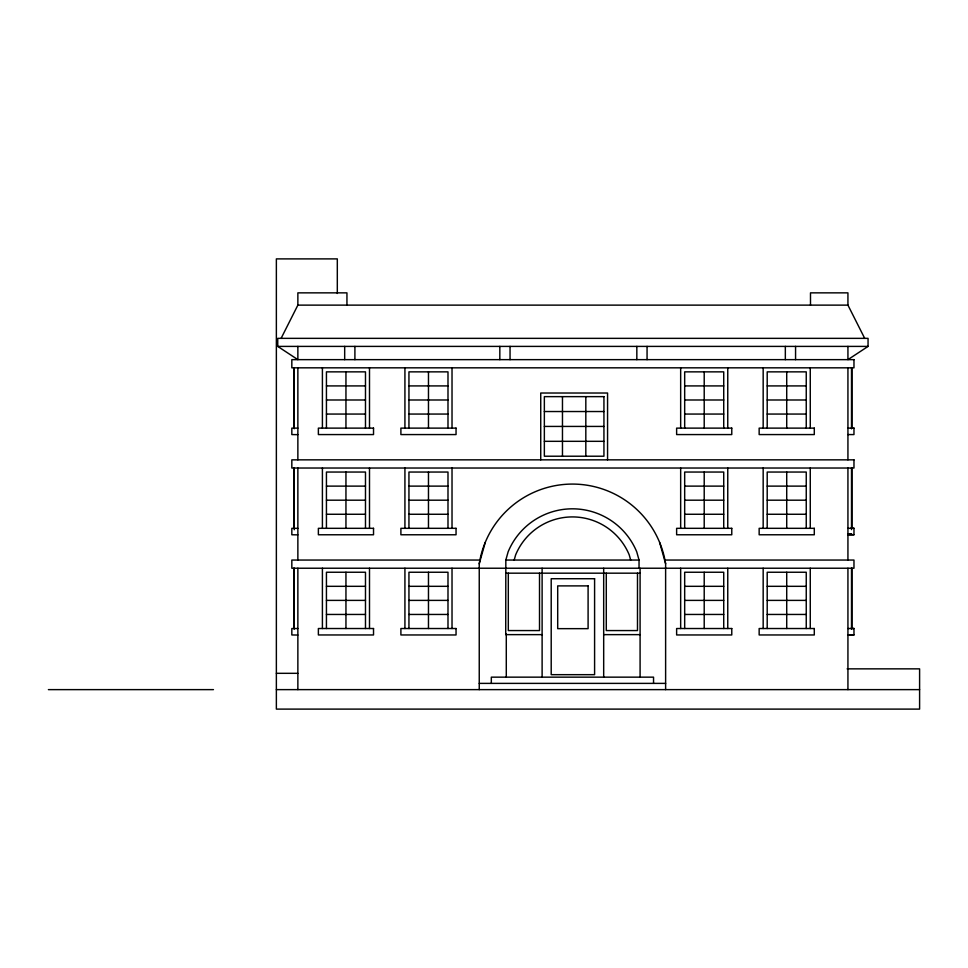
<?xml version="1.0" encoding="UTF-8"?>
<svg xmlns="http://www.w3.org/2000/svg" width="968" height="968" viewBox="0 0 968 968"><rect width="100%" height="100%" fill="white"/><g stroke="black" fill="none" stroke-linecap="round" stroke-linejoin="round"><path stroke-width="1.45" d="M479.245 689.627L479.245 563.763L485.246 542.395M542.116 634.633L505.719 634.633L505.828 560.048L508.127 551.833A69.575 69.575 0 0 1 636.738 551.833L639.037 560.048L639.037 568.228M514.189 560.048L515.617 554.93A61.468 61.468 0 0 1 629.248 554.93L630.676 560.048M281.107 338.352L297.866 305.126L297.866 292.856L346.943 292.856L346.943 305.126M297.866 346.399L297.866 359.648L277.743 346.399L277.743 338.352L868.054 338.352L868.054 346.399L847.932 359.648L847.932 346.399M297.866 305.126L847.932 305.126L864.702 338.352M277.743 346.399L868.054 346.399M326.434 385.917L365.481 385.917M408.944 385.917L447.99 385.917M684.678 385.917L723.725 385.917M767.2 385.917L806.247 385.917M326.434 399.99L365.481 399.99M408.944 399.99L447.99 399.99M684.678 399.99L723.725 399.99M767.2 399.99L806.247 399.99M544.355 411.533L603.935 411.533M326.434 414.062L365.481 414.062M408.944 414.062L447.99 414.062M684.678 414.062L723.725 414.062M767.2 414.062L806.247 414.062M544.355 426.428L603.935 426.428M297.866 428.122L291.828 428.122L291.828 434.571L297.866 434.656M847.932 428.122L853.97 428.122M847.932 434.571L853.97 434.571L853.97 428.025M544.355 441.323L603.935 441.323M326.434 486.118L365.481 486.118M408.944 486.118L447.99 486.118M684.678 486.118L723.725 486.118M767.2 486.118L806.247 486.118M326.434 500.19L365.481 500.19M408.944 500.19L447.99 500.19M684.678 500.19L723.725 500.19M767.2 500.19L806.247 500.19M326.434 514.262L365.481 514.262M408.944 514.262L447.99 514.262M684.678 514.262L723.725 514.262M767.2 514.262L806.247 514.262M850.945 528.226L853.97 528.226L853.97 534.772L847.932 534.772M297.866 528.322L291.828 528.322L291.828 534.772L297.866 534.856M847.932 528.322L853.97 528.322M847.932 534.675L853.97 534.675M480.285 560.048L291.828 560.048L291.828 568.228L853.97 568.228L853.97 560.048L664.58 560.048M505.828 560.048L639.037 560.048M505.719 573.177L640.09 573.177M326.434 586.318L365.481 586.318M408.944 586.318L447.99 586.318M684.678 586.318L723.725 586.318M767.2 586.318L806.247 586.318M326.434 600.39L365.481 600.39M408.944 600.39L447.99 600.39M684.678 600.39L723.725 600.39M767.2 600.39L806.247 600.39M326.434 614.45L365.481 614.45M408.944 614.45L447.99 614.45M684.678 614.45L723.725 614.45M767.2 614.45L806.247 614.45M850.945 628.426L853.97 628.426L853.97 634.96L847.932 634.96M297.866 628.522L291.828 628.522L291.828 634.96L297.866 635.044M847.932 628.522L853.97 628.522M603.681 634.633L640.09 634.633M847.932 634.863L853.97 634.863M847.121 668.852L919.6 668.852L919.6 709.108L276.364 709.108L276.364 258.892L337.312 258.892L337.312 293.473M276.364 673.317L297.866 673.317M479.245 683.384L665.621 683.384M48.4 689.627L213.456 689.627M276.364 689.627L919.6 689.627M659.619 542.395L665.621 563.763L665.621 689.627M851.961 367.731L851.961 428.122M851.961 467.931L851.961 528.322M851.961 568.131L851.961 628.522M851.513 367.731L851.513 428.824M851.513 467.931L851.513 529.605M851.513 568.131L851.513 629.212M847.932 305.126L847.932 292.856L810.494 292.856L810.494 305.126M847.932 367.828L847.932 459.848M847.932 468.028L847.932 560.048M847.932 568.228L847.932 689.627M810.264 367.828L810.264 428.122M810.264 468.028L810.264 528.322M810.264 568.228L810.264 628.522M806.247 428.122L806.247 371.857L767.2 371.857L767.2 428.122M806.247 528.322L806.247 472.045L767.2 472.045L767.2 528.322M806.247 628.522L806.247 572.245L767.2 572.245L767.2 628.522M795.563 346.399L795.563 359.648M786.718 371.857L786.718 428.122M786.718 472.045L786.718 528.322M786.718 572.245L786.718 628.522M785.338 346.399L785.338 359.648M763.171 367.828L763.171 428.122M763.171 468.028L763.171 528.322M763.171 568.228L763.171 628.522M727.755 367.828L727.755 428.122M727.755 468.028L727.755 528.322M727.755 568.228L727.755 628.522M723.725 428.122L723.725 371.857L684.678 371.857L684.678 428.122M723.725 528.322L723.725 472.045L684.678 472.045L684.678 528.322M723.725 628.522L723.725 572.245L684.678 572.245L684.678 628.522M704.208 371.857L704.208 428.122M704.208 472.045L704.208 528.322M704.208 572.245L704.208 628.522M680.661 367.828L680.661 428.122M680.661 468.028L680.661 528.322M680.661 568.228L680.661 628.522M653.545 683.384L653.545 677.152L491.32 677.152L491.32 683.384M647.06 346.399L647.06 359.648M640.09 568.228L640.09 677.152M637.489 573.177L637.489 630.567L606.283 630.567L606.283 573.177M636.835 346.399L636.835 359.648M607.565 459.848L607.565 393.02L540.737 393.02L540.737 459.848M603.681 568.228L603.681 677.152M585.821 396.638L585.821 456.218M562.469 396.638L562.469 456.218M542.116 568.228L542.116 677.152M539.515 573.177L539.515 630.567L508.309 630.567L508.309 573.177M510.051 346.399L510.051 359.648M506.288 633.871L506.288 677.152M499.827 346.399L499.827 359.648M452.02 367.828L452.02 428.122M452.02 468.028L452.02 528.322M452.02 568.228L452.02 628.522M447.99 428.122L447.99 371.857L408.944 371.857L408.944 428.122M447.99 528.322L447.99 472.045L408.944 472.045L408.944 528.322M447.99 628.522L447.99 572.245L408.944 572.245L408.944 628.522M428.473 371.857L428.473 428.122M428.473 472.045L428.473 528.322M428.473 572.245L428.473 628.522M404.926 367.828L404.926 428.122M404.926 468.028L404.926 528.322M404.926 568.228L404.926 628.522M369.498 367.828L369.498 428.122M369.498 468.028L369.498 528.322M369.498 568.228L369.498 628.522M365.481 428.122L365.481 371.857L326.434 371.857L326.434 428.122M365.481 528.322L365.481 472.045L326.434 472.045L326.434 528.322M365.481 628.522L365.481 572.245L326.434 572.245L326.434 628.522M354.905 346.399L354.905 359.648M345.951 371.857L345.951 428.122M345.951 472.045L345.951 528.322M345.951 572.245L345.951 628.522M344.681 346.399L344.681 359.648M322.404 367.828L322.404 428.122M322.404 468.028L322.404 528.322M322.404 568.228L322.404 628.522M297.866 367.828L297.866 459.848M297.866 468.028L297.866 560.048M297.866 568.228L297.866 689.627M294.248 367.828L294.248 428.715M294.248 468.028L294.248 529.738M294.248 568.228L294.248 629.115M294.006 406.415L294.006 410.541M294.006 506.615L294.006 510.741M294.006 606.815L294.006 610.941M293.849 367.828L293.849 428.122M293.849 468.028L293.849 528.322M293.849 568.228L293.849 628.522M479.245 563.763A94.332 94.332 0 0 1 665.621 563.763M853.97 359.648L291.828 359.648L291.828 367.828L853.97 367.828L853.97 359.648M603.935 396.638L544.355 396.638L544.355 456.218L603.935 456.218L603.935 396.638M373.527 428.122L318.375 428.122L318.375 434.571L373.527 434.571L373.527 428.122M456.049 428.122L400.897 428.122L400.897 434.571L456.049 434.571L456.049 428.122M731.772 428.122L676.632 428.122L676.632 434.571L731.772 434.571L731.772 428.122M814.294 428.122L759.154 428.122L759.154 434.571L814.294 434.571L814.294 428.122M853.97 459.848L291.828 459.848L291.828 468.028L853.97 468.028L853.97 459.848M373.527 528.322L318.375 528.322L318.375 534.772L373.527 534.772L373.527 528.322M456.049 528.322L400.897 528.322L400.897 534.772L456.049 534.772L456.049 528.322M731.772 528.322L676.632 528.322L676.632 534.772L731.772 534.772L731.772 528.322M814.294 528.322L759.154 528.322L759.154 534.772L814.294 534.772L814.294 528.322M851.513 534.009L847.932 534.009L851.513 534.106M594.594 578.719L551.203 578.719L551.203 674.672L594.594 674.672L594.594 578.719M588.096 585.894L557.701 585.894L557.701 628.655L588.096 628.655L588.096 585.894M373.527 628.522L318.375 628.522L318.375 634.96L373.527 634.96L373.527 628.522M456.049 628.522L400.897 628.522L400.897 634.96L456.049 634.96L456.049 628.522M731.772 628.522L676.632 628.522L676.632 634.96L731.772 634.96L731.772 628.522M814.294 628.522L759.154 628.522L759.154 634.96L814.294 634.96L814.294 628.522"/></g></svg>
